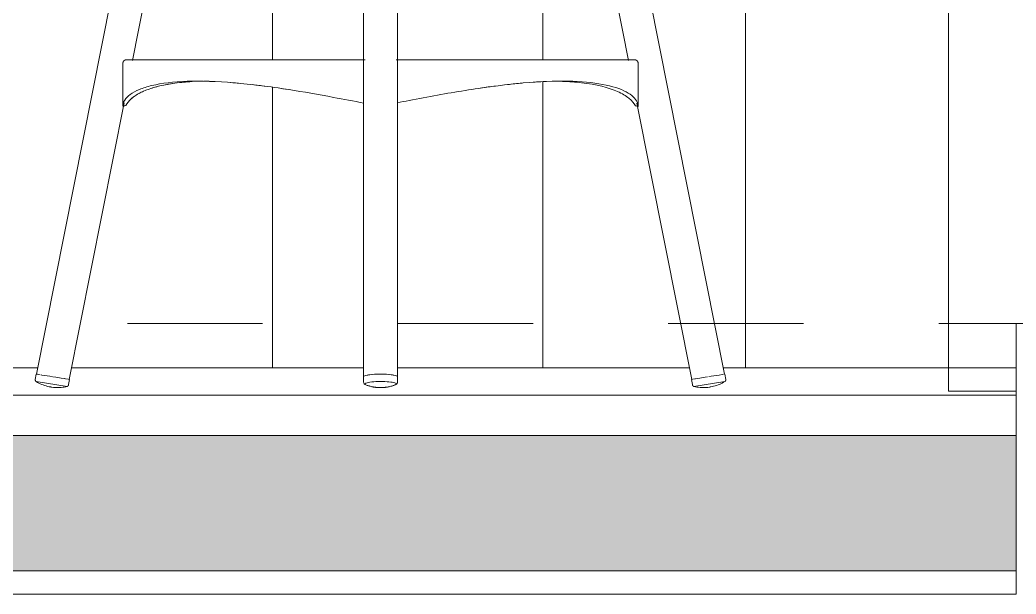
# Model space of a CAD drawing. Header units: metres. Extents: x 13.9 to 26.7, y -0.2 to 3.2.
# Drawn here: x 21.415 to 22.151, y -0.2 to 0.224 of the extents above; entities that cross this region are included whole.
import ezdxf

# ---------------------------------------------------------------- set-up
doc = ezdxf.new("R2010")
doc.units = ezdxf.units.M
doc.linetypes.add('_Pontos', pattern=[0.002, 0, -0.002])
for name, color, linetype, lineweight in [('Arestas comuns', 50, 'Continuous', 9), ('Mobiliário', 7, 'Continuous', 5), ('Modelos genéricos', 7, 'Continuous', 5), ('Níveis', 50, 'Continuous', 9), ('Padrão de corte', 7, 'Continuous', 20), ('Pilares estruturais', 7, 'Continuous', 5), ('Pisos', 7, 'Continuous', 5)]:
    doc.layers.add(name, color=color, linetype=linetype, lineweight=lineweight)

# ---------------------------------------------------------------- blocks, each defined once
blk = doc.blocks.new('Amat-3_Barstool - Amat-3_Barstool-3117616-Corte 1')
at = {"layer": 'Mobiliário', "color": 10}
for p, q in [((21.56974, 0.68177), (21.42684, -0.03747)), ((21.49789, 0.1944), (21.59472, 0.68177)), ((21.66875, 0.68177), (21.66875, -0.03939)), ((21.69374, 0.19491), (21.69374, 0.68177)), ((21.69374, -0.03939), (21.69374, 0.68177)), ((21.76776, 0.68177), (21.86458, 0.19446)), ((21.93565, -0.03747), (21.79275, 0.68177)), ((21.66875, 0.33881), (21.66875, 0.19491)), ((21.49074, 0.19232), (21.49074, 0.1607)), ((21.87174, 0.16036), (21.87174, 0.19232)), ((21.45106, -0.04133), (21.49169, 0.16318)), ((21.66875, 0.16298), (21.66875, -0.0329)), ((21.69374, -0.0329), (21.69374, 0.16313)), ((21.87086, 0.16285), (21.91143, -0.04133)), ((21.42656, -0.03742), (21.42594, -0.04132)), ((21.42659, -0.03743), (21.42656, -0.03742)), ((21.44958, -0.04654), (21.42657, -0.04289)), ((21.43079, -0.03809), (21.43017, -0.038)), ((21.44763, -0.04076), (21.44752, -0.04074)), ((21.45062, -0.04523), (21.45124, -0.04133)), ((21.66875, -0.03938), (21.66875, -0.04327)), ((21.69374, -0.04327), (21.69374, -0.03938)), ((21.91125, -0.04133), (21.91186, -0.04523)), ((21.93595, -0.04289), (21.91291, -0.04654)), ((21.91538, -0.04068), (21.91374, -0.04094)), ((21.93231, -0.038), (21.93169, -0.03809)), ((21.93285, -0.03791), (21.93493, -0.03758)), ((21.93593, -0.03742), (21.93564, -0.03747)), ((21.93654, -0.04132), (21.93593, -0.03742))]:
    blk.add_line(p, q, dxfattribs=at)
at = {"layer": 'Mobiliário', "color": 10, "flags": 128}
for points in [[(21.49074, 0.19232), (21.49075, 0.19243), (21.49075, 0.19253), (21.49076, 0.19263), (21.49078, 0.19274), (21.4908, 0.19284), (21.49082, 0.19294), (21.49084, 0.19304), (21.49087, 0.19314), (21.49091, 0.19324), (21.49095, 0.19333), (21.49099, 0.19343), (21.49104, 0.19352), (21.49109, 0.19361), (21.49114, 0.1937), (21.4912, 0.19379), (21.49126, 0.19387), (21.49132, 0.19395), (21.49139, 0.19403), (21.49146, 0.19411), (21.49153, 0.19418), (21.4916, 0.19425), (21.49168, 0.19432), (21.49176, 0.19439), (21.49185, 0.19445), (21.49193, 0.1945), (21.49202, 0.19456), (21.49211, 0.19461), (21.49221, 0.19466), (21.4923, 0.1947), (21.4924, 0.19474), (21.49249, 0.19477), (21.49259, 0.19481), (21.49269, 0.19483), (21.49279, 0.19486), (21.49289, 0.19488), (21.493, 0.19489), (21.4931, 0.1949), (21.4932, 0.19491), (21.49331, 0.19491), (21.49333, 0.19491)], [(21.66978, 0.19491), (21.66623, 0.19491), (21.65875, 0.19491), (21.65131, 0.19491), (21.64391, 0.19491), (21.63658, 0.19491), (21.62931, 0.19491), (21.62213, 0.19491), (21.61505, 0.19491), (21.60807, 0.19491), (21.60121, 0.19491), (21.59447, 0.19491), (21.58787, 0.19491), (21.58143, 0.19491), (21.57514, 0.19491), (21.56902, 0.19491), (21.56309, 0.19491), (21.55734, 0.19491), (21.55179, 0.19491), (21.54645, 0.19491), (21.54132, 0.19491), (21.53641, 0.19491), (21.53174, 0.19491), (21.52731, 0.19491), (21.52312, 0.19491), (21.51919, 0.19491), (21.51551, 0.19491), (21.51211, 0.19491), (21.50897, 0.19491), (21.5061, 0.19491), (21.50352, 0.19491), (21.50122, 0.19491), (21.49921, 0.19491), (21.49749, 0.19491), (21.49607, 0.19491), (21.49494, 0.19491), (21.49411, 0.19491), (21.49358, 0.19491), (21.49334, 0.19491), (21.49333, 0.19491)], [(21.49333, 0.19491), (21.49348, 0.19491), (21.49393, 0.19491), (21.49468, 0.19491), (21.49573, 0.19491), (21.49708, 0.19491)], [(21.49799, 0.19491), (21.49872, 0.19491), (21.50065, 0.19491), (21.50287, 0.19491), (21.50538, 0.19491), (21.50817, 0.19491), (21.51123, 0.19491)], [(21.86915, 0.19491), (21.869, 0.19491), (21.86855, 0.19491), (21.8678, 0.19491), (21.86675, 0.19491), (21.86541, 0.19491), (21.86377, 0.19491), (21.86184, 0.19491), (21.85961, 0.19491), (21.85711, 0.19491), (21.85432, 0.19491), (21.85126, 0.19491), (21.84792, 0.19491), (21.84432, 0.19491), (21.84045, 0.19491), (21.83633, 0.19491), (21.83197, 0.19491), (21.82736, 0.19491), (21.82252, 0.19491), (21.81745, 0.19491), (21.81216, 0.19491), (21.80667, 0.19491), (21.80097, 0.19491), (21.79508, 0.19491), (21.78901, 0.19491), (21.78277, 0.19491), (21.77637, 0.19491), (21.76981, 0.19491), (21.76311, 0.19491), (21.75628, 0.19491), (21.74933, 0.19491), (21.74228, 0.19491), (21.73512, 0.19491), (21.72788, 0.19491), (21.72056, 0.19491), (21.71318, 0.19491), (21.70575, 0.19491), (21.69828, 0.19491), (21.69271, 0.19491)], [(21.85076, 0.19491), (21.85352, 0.19491), (21.85638, 0.19491), (21.85897, 0.19491), (21.86126, 0.19491), (21.86327, 0.19491), (21.86449, 0.19491)], [(21.86499, 0.19491), (21.86642, 0.19491), (21.86755, 0.19491), (21.86838, 0.19491), (21.86891, 0.19491), (21.86914, 0.19491), (21.86915, 0.19491)], [(21.86915, 0.19491), (21.86926, 0.19491), (21.86936, 0.19491), (21.86946, 0.1949), (21.86957, 0.19488), (21.86967, 0.19486), (21.86977, 0.19484), (21.86987, 0.19481), (21.86997, 0.19478), (21.87007, 0.19475), (21.87016, 0.19471), (21.87026, 0.19467), (21.87035, 0.19462), (21.87044, 0.19457), (21.87053, 0.19452), (21.87062, 0.19446), (21.8707, 0.1944), (21.87078, 0.19434), (21.87086, 0.19427), (21.87094, 0.1942), (21.87101, 0.19413), (21.87108, 0.19405), (21.87115, 0.19398), (21.87121, 0.19389), (21.87128, 0.19381), (21.87133, 0.19372), (21.87139, 0.19364), (21.87144, 0.19355), (21.87148, 0.19345), (21.87153, 0.19336), (21.87157, 0.19326), (21.8716, 0.19317), (21.87163, 0.19307), (21.87166, 0.19297), (21.87169, 0.19287), (21.87171, 0.19276), (21.87172, 0.19266), (21.87173, 0.19256), (21.87174, 0.19246), (21.87174, 0.19235), (21.87174, 0.19232)], [(21.42653, -0.04289), (21.42648, -0.04284), (21.42643, -0.0428), (21.42638, -0.04275), (21.42634, -0.0427), (21.4263, -0.04265), (21.42625, -0.04259), (21.42622, -0.04254), (21.42618, -0.04248), (21.42614, -0.04242), (21.42611, -0.04236), (21.42608, -0.0423), (21.42605, -0.04224), (21.42603, -0.04218), (21.42601, -0.04211), (21.42599, -0.04205), (21.42597, -0.04198), (21.42595, -0.04192), (21.42594, -0.04185), (21.42593, -0.04178), (21.42593, -0.04171), (21.42592, -0.04165), (21.42592, -0.04158), (21.42592, -0.04151), (21.42593, -0.04144), (21.42593, -0.04138), (21.42594, -0.04132)], [(21.43731, -0.04693), (21.43618, -0.04673), (21.43506, -0.04648), (21.43395, -0.04619), (21.43285, -0.04586), (21.43177, -0.04548), (21.4307, -0.04505), (21.42965, -0.04459), (21.42863, -0.04408), (21.42762, -0.04354), (21.42663, -0.04295), (21.42653, -0.04289)], [(21.42684, -0.03747), (21.42755, -0.03758), (21.42963, -0.03791)], [(21.43088, -0.03811), (21.43285, -0.03842), (21.43682, -0.03905), (21.43844, -0.0393)], [(21.4389, -0.03938), (21.44107, -0.03972), (21.44505, -0.04035), (21.44759, -0.04076)], [(21.44771, -0.04077), (21.44826, -0.04086), (21.45034, -0.04119), (21.45106, -0.04133)], [(21.66875, -0.03939), (21.66894, -0.03905), (21.67045, -0.03842), (21.67229, -0.03805)], [(21.66875, -0.04327), (21.66881, -0.04376), (21.66897, -0.04418), (21.66918, -0.04451), (21.6694, -0.04476), (21.66962, -0.04495), (21.66984, -0.0451), (21.67, -0.0452)], [(21.67326, -0.03791), (21.67701, -0.03758), (21.68124, -0.03747)], [(21.68124, -0.03747), (21.68548, -0.03758), (21.68923, -0.03791)], [(21.6902, -0.03805), (21.69204, -0.03842), (21.69354, -0.03905), (21.69374, -0.03939)], [(21.69374, -0.04327), (21.69368, -0.04376), (21.69352, -0.04418), (21.69331, -0.04451), (21.69308, -0.04476), (21.69286, -0.04495), (21.69265, -0.0451), (21.69249, -0.0452)], [(21.91143, -0.04133), (21.91214, -0.04119), (21.91423, -0.04086)], [(21.91538, -0.04068), (21.91744, -0.04035), (21.92142, -0.03972), (21.92312, -0.03945)], [(21.92405, -0.0393), (21.92566, -0.03905), (21.92964, -0.03842), (21.9316, -0.03811)], [(21.93595, -0.04289), (21.93497, -0.04348), (21.93396, -0.04403), (21.93294, -0.04454), (21.93189, -0.04501), (21.93083, -0.04544), (21.92975, -0.04582), (21.92865, -0.04616), (21.92754, -0.04646), (21.92642, -0.04671), (21.9253, -0.04691), (21.92518, -0.04693)], [(21.93654, -0.04132), (21.93655, -0.04139), (21.93656, -0.04145), (21.93656, -0.04152), (21.93657, -0.04159), (21.93656, -0.04166), (21.93656, -0.04172), (21.93655, -0.04179), (21.93654, -0.04186), (21.93653, -0.04193), (21.93652, -0.04199), (21.9365, -0.04206), (21.93648, -0.04212), (21.93645, -0.04219), (21.93643, -0.04225), (21.9364, -0.04231), (21.93637, -0.04237), (21.93634, -0.04243), (21.9363, -0.04249), (21.93627, -0.04255), (21.93623, -0.0426), (21.93618, -0.04265), (21.93614, -0.04271), (21.9361, -0.04276), (21.93605, -0.0428), (21.936, -0.04285), (21.93595, -0.04289)], [(21.43808, -0.04706), (21.43808, -0.04705), (21.43808, -0.04705), (21.43807, -0.04705), (21.43807, -0.04705), (21.43807, -0.04705), (21.43806, -0.04705), (21.43806, -0.04705), (21.43805, -0.04705), (21.43804, -0.04705), (21.43804, -0.04705), (21.43803, -0.04705), (21.43802, -0.04705), (21.43801, -0.04704), (21.438, -0.04704), (21.438, -0.04704), (21.43799, -0.04704), (21.43797, -0.04704), (21.43796, -0.04704), (21.43795, -0.04703), (21.43794, -0.04703), (21.43793, -0.04703), (21.43792, -0.04703), (21.4379, -0.04703), (21.43789, -0.04702), (21.43788, -0.04702), (21.43786, -0.04702), (21.43785, -0.04702), (21.43783, -0.04702), (21.43782, -0.04701), (21.4378, -0.04701), (21.43779, -0.04701), (21.43777, -0.04701), (21.43776, -0.047), (21.43774, -0.047), (21.43773, -0.047), (21.43771, -0.047), (21.4377, -0.04699), (21.43768, -0.04699), (21.43767, -0.04699), (21.43765, -0.04699), (21.43764, -0.04698), (21.43762, -0.04698), (21.43761, -0.04698), (21.43759, -0.04698), (21.43758, -0.04698), (21.43756, -0.04697), (21.43755, -0.04697), (21.43753, -0.04697), (21.43752, -0.04697), (21.4375, -0.04696), (21.43749, -0.04696), (21.43748, -0.04696), (21.43747, -0.04696), (21.43745, -0.04696), (21.43744, -0.04695), (21.43743, -0.04695), (21.43742, -0.04695), (21.43741, -0.04695), (21.4374, -0.04695), (21.43739, -0.04695), (21.43738, -0.04694), (21.43737, -0.04694), (21.43736, -0.04694), (21.43735, -0.04694), (21.43735, -0.04694), (21.43734, -0.04694), (21.43733, -0.04694), (21.43733, -0.04694), (21.43732, -0.04694), (21.43732, -0.04693), (21.43732, -0.04693), (21.43731, -0.04693), (21.43731, -0.04693), (21.43731, -0.04693), (21.43731, -0.04693)], [(21.43731, -0.04693), (21.43731, -0.04693), (21.43731, -0.04693), (21.43731, -0.04693), (21.43732, -0.04693), (21.43732, -0.04693), (21.43733, -0.04694), (21.43733, -0.04694), (21.43734, -0.04694), (21.43734, -0.04694), (21.43735, -0.04694), (21.43736, -0.04694), (21.43737, -0.04694), (21.43737, -0.04694), (21.43738, -0.04694), (21.43739, -0.04695), (21.4374, -0.04695), (21.43741, -0.04695), (21.43742, -0.04695), (21.43743, -0.04695), (21.43745, -0.04695), (21.43746, -0.04696), (21.43747, -0.04696), (21.43748, -0.04696), (21.4375, -0.04696), (21.43751, -0.04696), (21.43752, -0.04697), (21.43754, -0.04697), (21.43755, -0.04697), (21.43757, -0.04697), (21.43758, -0.04698), (21.4376, -0.04698), (21.43761, -0.04698), (21.43763, -0.04698), (21.43764, -0.04699), (21.43766, -0.04699), (21.43767, -0.04699), (21.43769, -0.04699), (21.4377, -0.047), (21.43772, -0.047), (21.43774, -0.047), (21.43775, -0.047), (21.43777, -0.04701), (21.43778, -0.04701), (21.4378, -0.04701), (21.43781, -0.04701), (21.43783, -0.04701), (21.43784, -0.04702), (21.43786, -0.04702), (21.43787, -0.04702), (21.43788, -0.04702), (21.4379, -0.04703), (21.43791, -0.04703), (21.43792, -0.04703), (21.43793, -0.04703), (21.43795, -0.04703), (21.43796, -0.04704), (21.43797, -0.04704), (21.43798, -0.04704), (21.43799, -0.04704), (21.438, -0.04704), (21.43801, -0.04704), (21.43802, -0.04705), (21.43803, -0.04705)], [(21.43803, -0.04705), (21.43803, -0.04705), (21.43804, -0.04705), (21.43805, -0.04705), (21.43805, -0.04705), (21.43806, -0.04705), (21.43806, -0.04705), (21.43807, -0.04705), (21.43807, -0.04705), (21.43808, -0.04705), (21.43808, -0.04705), (21.43808, -0.04705), (21.43808, -0.04706)], [(21.44958, -0.04654), (21.44846, -0.0468), (21.44733, -0.04701), (21.4462, -0.04718), (21.44506, -0.0473), (21.44391, -0.04738), (21.44277, -0.04741), (21.44162, -0.04739), (21.44047, -0.04733), (21.43933, -0.04723), (21.4382, -0.04707), (21.43808, -0.04706)], [(21.45062, -0.04523), (21.45061, -0.04529), (21.4506, -0.04536), (21.45058, -0.04543), (21.45056, -0.04549), (21.45054, -0.04556), (21.45051, -0.04562), (21.45048, -0.04568), (21.45045, -0.04574), (21.45042, -0.0458), (21.45039, -0.04586), (21.45035, -0.04592), (21.45031, -0.04597), (21.45027, -0.04603), (21.45023, -0.04608), (21.45018, -0.04613), (21.45013, -0.04618), (21.45008, -0.04622), (21.45003, -0.04627), (21.44998, -0.04631), (21.44992, -0.04635), (21.44987, -0.04639), (21.44981, -0.04642), (21.44975, -0.04646), (21.44969, -0.04649), (21.44963, -0.04652), (21.44958, -0.04654)], [(21.67041, -0.04539), (21.67139, -0.04576), (21.67225, -0.04604), (21.673, -0.04627), (21.67366, -0.04645), (21.67425, -0.04659), (21.67478, -0.04672), (21.67526, -0.04682), (21.6757, -0.0469), (21.67611, -0.04698), (21.67648, -0.04704), (21.67683, -0.04709), (21.67716, -0.04714), (21.67746, -0.04718), (21.67775, -0.04721), (21.67803, -0.04724), (21.67829, -0.04727), (21.67854, -0.04729), (21.67879, -0.04731), (21.67902, -0.04733), (21.67925, -0.04734), (21.67947, -0.04736), (21.67968, -0.04737), (21.67989, -0.04738), (21.6801, -0.04739), (21.6803, -0.04739), (21.6805, -0.0474), (21.6807, -0.0474), (21.68089, -0.04741), (21.68109, -0.04741), (21.68124, -0.04741)], [(21.67041, -0.04539), (21.67139, -0.04576), (21.67225, -0.04604), (21.673, -0.04627), (21.67366, -0.04645), (21.67425, -0.04659), (21.67478, -0.04672), (21.67526, -0.04682), (21.6757, -0.0469), (21.67611, -0.04698), (21.67648, -0.04704), (21.67683, -0.04709), (21.67716, -0.04714), (21.67746, -0.04718), (21.67775, -0.04721), (21.67803, -0.04724), (21.67829, -0.04727), (21.67854, -0.04729), (21.67879, -0.04731), (21.67902, -0.04733), (21.67925, -0.04734), (21.67947, -0.04736), (21.67968, -0.04737), (21.67989, -0.04738), (21.6801, -0.04739), (21.6803, -0.04739), (21.6805, -0.0474), (21.6807, -0.0474), (21.68089, -0.04741), (21.68109, -0.04741), (21.68124, -0.04741)], [(21.69208, -0.04539), (21.69109, -0.04576), (21.69024, -0.04604), (21.68949, -0.04627), (21.68883, -0.04645), (21.68824, -0.04659), (21.68771, -0.04672), (21.68723, -0.04682), (21.68679, -0.0469), (21.68638, -0.04698), (21.68601, -0.04704), (21.68566, -0.04709), (21.68533, -0.04714), (21.68502, -0.04718), (21.68473, -0.04721), (21.68446, -0.04724), (21.68419, -0.04727), (21.68394, -0.04729), (21.6837, -0.04731), (21.68347, -0.04733), (21.68324, -0.04734), (21.68302, -0.04736), (21.68281, -0.04737), (21.6826, -0.04738), (21.68239, -0.04739), (21.68219, -0.04739), (21.68199, -0.0474), (21.68179, -0.0474), (21.68159, -0.04741), (21.6814, -0.04741), (21.68124, -0.04741)], [(21.68771, -0.04672), (21.68723, -0.04682), (21.68679, -0.0469), (21.68638, -0.04698), (21.68601, -0.04704), (21.68566, -0.04709), (21.68533, -0.04714), (21.68502, -0.04718), (21.68473, -0.04721), (21.68446, -0.04724), (21.68419, -0.04727), (21.68394, -0.04729), (21.6837, -0.04731), (21.68347, -0.04733), (21.68324, -0.04734), (21.68302, -0.04736), (21.68281, -0.04737), (21.6826, -0.04738), (21.68239, -0.04739), (21.68219, -0.04739)], [(21.69208, -0.04539), (21.69109, -0.04576), (21.69024, -0.04604), (21.68949, -0.04627), (21.68883, -0.04645), (21.68824, -0.04659)], [(21.91291, -0.04654), (21.91285, -0.04651), (21.91279, -0.04648), (21.91273, -0.04645), (21.91267, -0.04642), (21.91261, -0.04638), (21.91255, -0.04634), (21.9125, -0.0463), (21.91245, -0.04626), (21.9124, -0.04622), (21.91235, -0.04617), (21.9123, -0.04612), (21.91225, -0.04607), (21.91221, -0.04602), (21.91217, -0.04596), (21.91213, -0.04591), (21.91209, -0.04585), (21.91206, -0.04579), (21.91203, -0.04573), (21.912, -0.04567), (21.91197, -0.04561), (21.91195, -0.04555), (21.91192, -0.04548), (21.9119, -0.04542), (21.91189, -0.04535), (21.91187, -0.04528), (21.91186, -0.04523)], [(21.92441, -0.04706), (21.92327, -0.04721), (21.92213, -0.04732), (21.92098, -0.04739), (21.91984, -0.04741), (21.91869, -0.04738), (21.91755, -0.04731), (21.9164, -0.04719), (21.91527, -0.04703), (21.91414, -0.04682), (21.91302, -0.04657), (21.91291, -0.04654)], [(21.92441, -0.04706), (21.92441, -0.04705), (21.92441, -0.04705), (21.92441, -0.04705), (21.92442, -0.04705), (21.92442, -0.04705), (21.92442, -0.04705), (21.92443, -0.04705), (21.92444, -0.04705), (21.92444, -0.04705), (21.92445, -0.04705), (21.92446, -0.04705), (21.92446, -0.04705), (21.92447, -0.04704), (21.92448, -0.04704), (21.92449, -0.04704), (21.9245, -0.04704), (21.92451, -0.04704), (21.92452, -0.04704), (21.92453, -0.04703), (21.92455, -0.04703), (21.92456, -0.04703), (21.92457, -0.04703), (21.92458, -0.04703), (21.9246, -0.04702), (21.92461, -0.04702), (21.92462, -0.04702), (21.92464, -0.04702), (21.92465, -0.04702), (21.92467, -0.04701), (21.92468, -0.04701), (21.9247, -0.04701), (21.92471, -0.04701), (21.92473, -0.047), (21.92474, -0.047), (21.92476, -0.047), (21.92477, -0.047), (21.92479, -0.04699), (21.9248, -0.04699), (21.92482, -0.04699), (21.92484, -0.04699), (21.92485, -0.04698), (21.92487, -0.04698), (21.92488, -0.04698), (21.9249, -0.04698), (21.92491, -0.04698), (21.92493, -0.04697), (21.92494, -0.04697), (21.92495, -0.04697), (21.92497, -0.04697), (21.92498, -0.04696), (21.925, -0.04696), (21.92501, -0.04696), (21.92502, -0.04696), (21.92503, -0.04696), (21.92505, -0.04695), (21.92506, -0.04695), (21.92507, -0.04695), (21.92508, -0.04695), (21.92509, -0.04695), (21.9251, -0.04695), (21.92511, -0.04694), (21.92512, -0.04694), (21.92513, -0.04694), (21.92513, -0.04694), (21.92514, -0.04694), (21.92515, -0.04694), (21.92515, -0.04694), (21.92516, -0.04694), (21.92516, -0.04694), (21.92517, -0.04693), (21.92517, -0.04693), (21.92517, -0.04693), (21.92518, -0.04693), (21.92518, -0.04693), (21.92518, -0.04693)], [(21.92446, -0.04705), (21.92445, -0.04705), (21.92445, -0.04705), (21.92444, -0.04705), (21.92443, -0.04705), (21.92443, -0.04705), (21.92442, -0.04705), (21.92442, -0.04705), (21.92441, -0.04705), (21.92441, -0.04705), (21.92441, -0.04705), (21.92441, -0.04705), (21.92441, -0.04706)], [(21.92518, -0.04693), (21.92518, -0.04693), (21.92518, -0.04693), (21.92517, -0.04693), (21.92517, -0.04693), (21.92517, -0.04693), (21.92516, -0.04694), (21.92516, -0.04694), (21.92515, -0.04694), (21.92514, -0.04694), (21.92514, -0.04694), (21.92513, -0.04694), (21.92512, -0.04694), (21.92511, -0.04694), (21.9251, -0.04694), (21.92509, -0.04695), (21.92508, -0.04695), (21.92507, -0.04695), (21.92506, -0.04695), (21.92505, -0.04695), (21.92504, -0.04695), (21.92503, -0.04696), (21.92502, -0.04696), (21.925, -0.04696), (21.92499, -0.04696), (21.92498, -0.04696), (21.92496, -0.04697), (21.92495, -0.04697), (21.92493, -0.04697), (21.92492, -0.04697), (21.9249, -0.04698), (21.92489, -0.04698), (21.92487, -0.04698), (21.92486, -0.04698), (21.92484, -0.04699), (21.92483, -0.04699), (21.92481, -0.04699), (21.9248, -0.04699), (21.92478, -0.047), (21.92477, -0.047), (21.92475, -0.047), (21.92474, -0.047), (21.92472, -0.04701), (21.92471, -0.04701), (21.92469, -0.04701), (21.92468, -0.04701), (21.92466, -0.04701), (21.92465, -0.04702), (21.92463, -0.04702), (21.92462, -0.04702), (21.9246, -0.04702), (21.92459, -0.04703), (21.92458, -0.04703), (21.92456, -0.04703), (21.92455, -0.04703), (21.92454, -0.04703), (21.92453, -0.04704), (21.92452, -0.04704), (21.92451, -0.04704), (21.9245, -0.04704), (21.92449, -0.04704), (21.92448, -0.04704), (21.92447, -0.04705), (21.92446, -0.04705)]]:
    blk.add_lwpolyline(points, dxfattribs=at)
at = {"layer": 'Mobiliário', "color": 10}
for centre, major_axis, ratio, start_param, end_param in [((21.67361, -0.763), (0.66116, 0.67046), 1, 0.971527, 0.973856), ((21.68736, -0.762), (-0.62099, 0.70647), 1, 5.364784, 5.366913), ((21.68124, -0.04471), (-0.01167, 0), 0.156434, 4.712389, 7.068583), ((21.68124, -0.03938), (0.01249, 0), 0.156434, 2.430855, 3.141593), ((21.68124, -0.03938), (0.01249, 0), 0.156434, 2.304094, 2.356194), ((21.68124, -0.03938), (0.01249, 0), 0.156434, 1.570796, 2.280646), ((21.68124, -0.03938), (0.01249, 0), 0.156434, 0.860947, 1.570796), ((21.68124, -0.04471), (0.01167, 0), 0.156434, 5.597648, 7.853982), ((21.68124, -0.03938), (0.01249, 0), 0.156434, 0.785398, 0.837498), ((21.68124, -0.03938), (-0.01249, 0), 0.156434, 3.141593, 3.852331)]:
    blk.add_ellipse(centre, major_axis=major_axis, ratio=ratio, start_param=start_param, end_param=end_param, dxfattribs=at)
for points, knots in [([(21.49074, 0.16069), (21.49074, 0.16222), (21.49164, 0.16517), (21.49571, 0.16938), (21.50245, 0.17305), (21.51495, 0.17701), (21.53689, 0.17971), (21.57183, 0.17858), (21.60952, 0.17379), (21.6426, 0.16794), (21.66139, 0.16432), (21.66889, 0.16284)], [0, 0, 0, 0, 0.0769231, 0.1538462, 0.2307692, 0.3076923, 0.4615385, 0.6153846, 0.7692308, 0.8846154, 0.9609204, 0.9609204, 0.9609204, 0.9609204]), ([(21.53812, 0.17854), (21.53312, 0.17816), (21.51916, 0.17644), (21.50518, 0.17202), (21.49636, 0.16611), (21.49375, 0.16282), (21.49289, 0.16112)], [-0.4166667, -0.4166667, -0.4166667, -0.4166667, -0.3333333, -0.1666667, -0.0833333, 0, 0, 0, 0]), ([(21.69348, 0.16311), (21.69645, 0.16369), (21.70645, 0.16562), (21.72336, 0.16881), (21.74386, 0.17233), (21.77026, 0.17624), (21.80087, 0.17929), (21.8316, 0.17924), (21.85455, 0.17547), (21.86626, 0.16989), (21.87096, 0.16456), (21.87174, 0.16178), (21.87174, 0.16035)], [0.0413146, 0.0413146, 0.0413146, 0.0413146, 0.0714286, 0.1428571, 0.2142857, 0.2857143, 0.4285714, 0.5714286, 0.7142857, 0.8571429, 0.9285714, 1, 1, 1, 1]), ([(21.86978, 0.16074), (21.86877, 0.16273), (21.86557, 0.16657), (21.85436, 0.17329), (21.83724, 0.1776), (21.82078, 0.17879), (21.81579, 0.17897)], [-1, -1, -1, -1, -0.9038462, -0.8076923, -0.6153846, -0.5384615, -0.5384615, -0.5384615, -0.5384615]), ([(21.5028, 0.1701), (21.50379, 0.17063), (21.50487, 0.17115), (21.50601, 0.17165), (21.50604, 0.17166)], [-0.83984265, -0.83984265, -0.83984265, -0.83984265, -0.80769231, -0.80703692, -0.80703692, -0.80703692, -0.80703692]), ([(21.49661, 0.16584), (21.49694, 0.16614), (21.49755, 0.16667), (21.49822, 0.16718), (21.49851, 0.1674)], [-0.91996711, -0.91996711, -0.91996711, -0.91996711, -0.90384615, -0.89171208, -0.89171208, -0.89171208, -0.89171208])]:
    blk.add_open_spline(points, degree=3, knots=knots, dxfattribs=at)
for points in [[(21.52233, 0.17649), (21.52408, 0.17682), (21.52589, 0.17713), (21.52778, 0.17741)], [(21.53543, 0.17831), (21.5375, 0.17851), (21.53964, 0.17866), (21.54184, 0.17879)], [(21.5582, 0.17884), (21.55565, 0.17895), (21.55316, 0.17903), (21.55073, 0.17907)], [(21.57619, 0.1776), (21.57341, 0.17786), (21.57068, 0.17808), (21.568, 0.17827)], [(21.78587, 0.17766), (21.78239, 0.17735), (21.77884, 0.17699), (21.77522, 0.17658)], [(21.80394, 0.17886), (21.80075, 0.17873), (21.79746, 0.17855), (21.7941, 0.17832)], [(21.51141, 0.1737), (21.51281, 0.17416), (21.51427, 0.1746), (21.51581, 0.175)], [(21.5956, 0.17543), (21.59263, 0.17582), (21.58969, 0.17618), (21.5868, 0.17651)], [(21.61615, 0.17244), (21.61298, 0.17295), (21.60983, 0.17343), (21.60672, 0.17389)], [(21.76637, 0.17552), (21.7627, 0.17505), (21.75898, 0.17454), (21.7552, 0.17399)], [(21.49289, 0.16112), (21.49307, 0.16147), (21.49327, 0.16182), (21.49348, 0.16217)], [(21.86918, 0.16181), (21.8694, 0.16146), (21.8696, 0.1611), (21.86978, 0.16074)]]:
    blk.add_open_spline(points, degree=3, dxfattribs=at)
blk = doc.blocks.new('Amat-3_Barstool - Amat-3_Barstool-V4409-Corte 1')
at = {"layer": 'Mobiliário', "color": 10}
for p, q in [((21.66875, 0.33881), (21.66875, 0.19491)), ((21.66875, 0.33881), (21.66875, 0.19491)), ((21.69374, 0.19491), (21.69374, 0.33881)), ((21.69374, 0.19491), (21.69374, 0.33881)), ((21.85076, 0.19491), (21.85168, 0.19491)), ((21.66875, 0.16282), (21.66875, -0.0329)), ((21.66875, 0.16282), (21.66875, -0.0329)), ((21.69374, -0.0329), (21.69374, 0.16313)), ((21.69374, -0.0329), (21.69374, 0.16313)), ((21.86978, 0.16074), (21.87076, 0.16055))]:
    blk.add_line(p, q, dxfattribs=at)
at = {"layer": 'Mobiliário', "color": 10, "flags": 128}
for points in [[(21.50012, 0.19491), (21.49921, 0.19491), (21.49799, 0.19491)], [(21.49799, 0.19491), (21.49872, 0.19491), (21.50012, 0.19491)], [(21.51081, 0.19491), (21.50897, 0.19491), (21.5061, 0.19491), (21.50352, 0.19491), (21.50283, 0.19491)], [(21.50287, 0.19491), (21.50538, 0.19491), (21.50817, 0.19491), (21.51081, 0.19491)], [(21.85694, 0.19491), (21.85897, 0.19491), (21.86126, 0.19491), (21.86327, 0.19491), (21.86449, 0.19491)], [(21.86449, 0.19491), (21.86377, 0.19491), (21.86184, 0.19491), (21.85961, 0.19491), (21.85711, 0.19491)]]:
    blk.add_lwpolyline(points, dxfattribs=at)
at = {"layer": 'Mobiliário', "color": 10}
blk.add_ellipse((21.67361, -0.763), major_axis=(0.66116, 0.67046), ratio=1, start_param=0.971527, end_param=0.973347, dxfattribs=at)
blk.add_open_spline([(21.49349, 0.16217), (21.49327, 0.16182), (21.49307, 0.16147), (21.49289, 0.16112)], degree=3, dxfattribs=at)

msp = doc.modelspace()

# ---------------------------------------------------------------- hatches: boundary and pattern name
at = {"layer": 'Padrão de corte', "lineweight": 5}
msp.add_hatch(color=29, dxfattribs=at).paths.add_polyline_path([(22.15124, -0.18291), (22.15124, -0.08291), (21.40124, -0.08291), (21.40124, -0.17689), (21.36839, -0.17689), (21.36839, -0.18291), (21.77772, -0.18291)])

# ---------------------------------------------------------------- linework, layer by layer
at = {"layer": 'Arestas comuns'}
for p, q in [((22.15124, -0.05291), (21.36839, -0.05291)), ((22.15124, -0.08291), (21.36839, -0.08291))]:
    msp.add_line(p, q, dxfattribs=at)
at = {"layer": 'Modelos genéricos', "lineweight": 20}
for p, q in [((22.10124, 0.9), (22.10124, -0.05)), ((22.10124, -0.05), (22.15124, -0.05))]:
    msp.add_line(p, q, dxfattribs=at)
at = {"layer": 'Modelos genéricos', "color": 10}
for p, q in [((21.60124, 0.19491), (21.60124, 0.68189)), ((21.60124, -0.0329), (21.60124, 0.1746))]:
    msp.add_line(p, q, dxfattribs=at)
at = {"layer": 'Níveis', "color": 9, "linetype": '_Pontos'}
msp.add_line((13.89406, 0), (26.66164, 0), dxfattribs=at)
at = {"layer": 'Pilares estruturais', "color": 10}
for p, q in [((21.95124, -0.0329), (21.95124, 0.9)), ((21.80124, 0.51326), (21.80124, 0.19491)), ((21.80124, 0.17863), (21.80124, -0.0329))]:
    msp.add_line(p, q, dxfattribs=at)
at = {"layer": 'Pisos', "lineweight": 20}
for p, q in [((22.15124, -0.18291), (22.15124, 0)), ((21.42774, -0.0329), (21.36839, -0.0329)), ((21.66902, -0.0329), (21.45273, -0.0329)), ((21.90976, -0.0329), (21.69347, -0.0329)), ((22.15124, -0.0329), (21.93474, -0.0329)), ((21.36839, -0.18291), (22.15124, -0.18291))]:
    msp.add_line(p, q, dxfattribs=at)
at = {"layer": 'Pisos', "color": 10}
for p, q in [((22.15124, -0.20001), (22.15124, -0.18291)), ((21.40124, -0.20001), (22.15124, -0.20001))]:
    msp.add_line(p, q, dxfattribs=at)

# ---------------------------------------------------------------- block references
at = {"layer": 'Mobiliário', "color": 10}
for name in ['Amat-3_Barstool - Amat-3_Barstool-3117616-Corte 1', 'Amat-3_Barstool - Amat-3_Barstool-V4409-Corte 1']:
    msp.add_blockref(name, (0, 0), dxfattribs=at)

doc.saveas('drawing.dxf')
